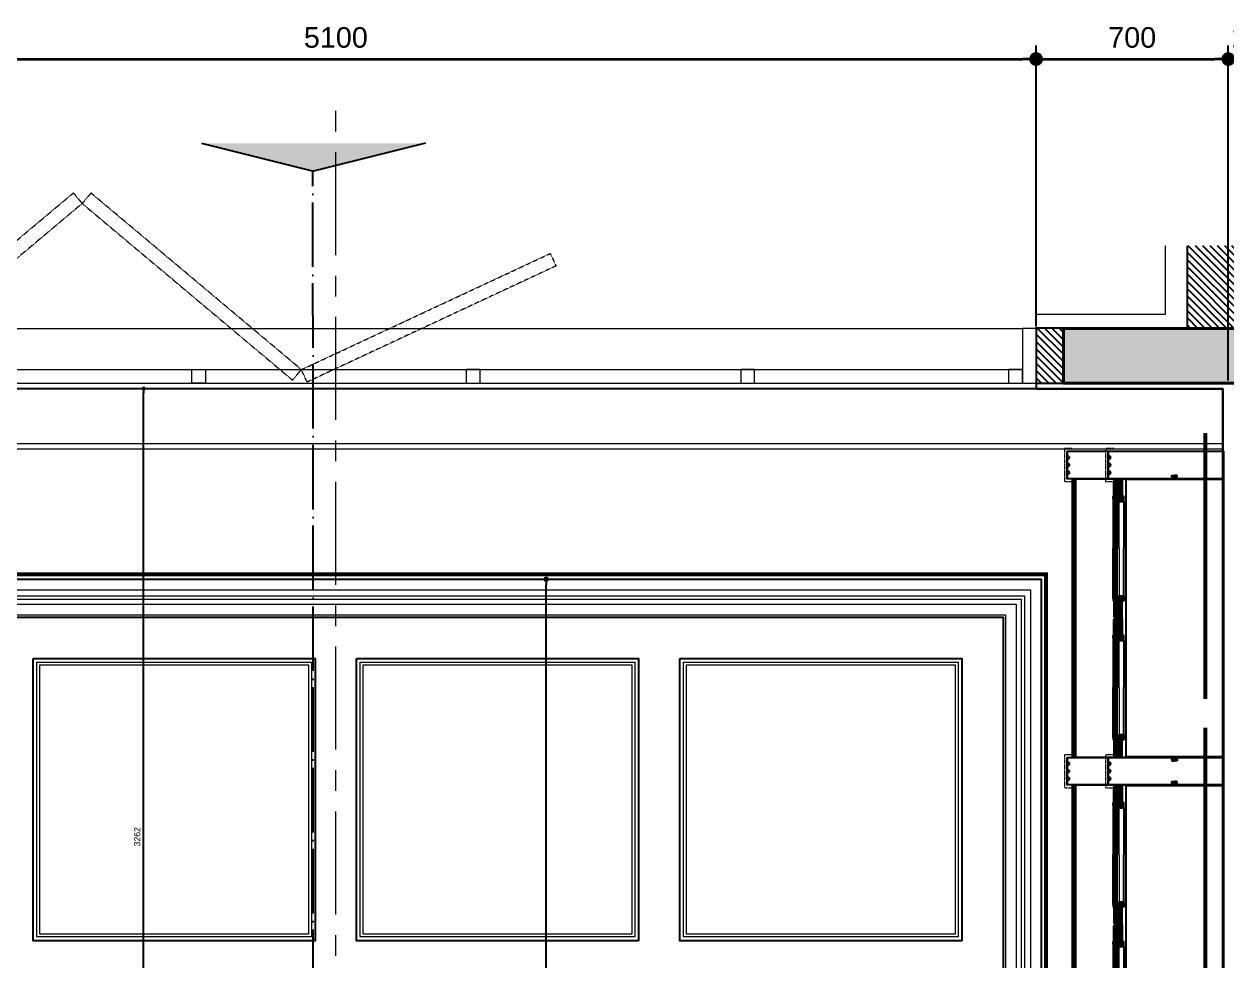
# Model space of a CAD drawing. Header units: inches. Extents: x 274057 to 444617, y 485849 to 635630.
# Drawn here: x 352499 to 356880, y 535087 to 538497 of the extents above; entities that cross this region are included whole.
import ezdxf

# ---------------------------------------------------------------- set-up
doc = ezdxf.new("R2010")
doc.units = ezdxf.units.IN
doc.header["$MEASUREMENT"] = 0
for name, pattern in [('ACAD_ISO04W100', [30, 24, -3, 0, -3]), ('CENTERX2', [4, 2.5, -0.5, 0.5, -0.5]), ('DASHED2', [0.375, 0.25, -0.125]), ('HIDDEN', [0.375, 0.25, -0.125]), ('xref 1st floor_$0$HIDDEN', [0.375, 0.25, -0.125])]:
    doc.linetypes.add(name, pattern=pattern)
for name, color, linetype in [('CQ centerline', 8, 'Continuous'), ('CQ Grg Gypsum', 41, 'Continuous'), ('CQ PANEL DIMENSION', 1, 'Continuous'), ('CQ Plaster', 1, 'Continuous'), ('CQ Wall plan', 3, 'Continuous'), ('ID-wall paper', 8, 'Continuous'), ('Layer1', 1, 'Continuous'), ('Layer7', 8, 'Continuous'), ('LIGHT', 4, 'Continuous'), ('WALLS LINE', 5, 'DASHED2'), ('WOOD 02', 32, 'Continuous'), ('Wood SECT', 1, 'Continuous'), ('xref 1st floor$0$CQ Wall hatch_CHB', 8, 'Continuous')]:
    doc.layers.add(name, color=color, linetype=linetype)
for name, color, linetype, lineweight in [('CQ gypsum 2', 42, 'Continuous', 0), ('CQ lighting plan', 7, 'Continuous', 0), ('CQ plan and elev dimension', 252, 'Continuous', 35), ('CQ section line', 41, 'Continuous', 0), ('Glass', 4, 'Continuous', 0), ('WOOD-HID', 8, 'HIDDEN', 18), ('xref 1st floor_$0$A-FLOR-HIDN', 252, 'xref 1st floor_$0$HIDDEN', 0), ('xref 1st floor_$0$A-GLAZ', 134, 'Continuous', 18), ('xref 1st floor_$0$A-WALL-TILE', 8, 'Continuous', 9), ('xref 1st floor_$0$XREF-V2-FF_COLS$0$A-COLS', 5, 'Continuous', 40), ('xref 1st floor_$0$XREF-V2-FF_COLS$0$A-COLS-PATT', 252, 'Continuous', 20)]:
    doc.layers.add(name, color=color, linetype=linetype, lineweight=lineweight)
doc.styles.get("Standard").update_dxf_attribs({"font": 'arial.ttf'})
doc.dimstyles.new('chester 15', dxfattribs={"dimscale": 0.15, "dimtxt": 150, "dimasz": 100, "dimexe": 100, "dimexo": 0, "dimgap": 80, "dimtad": 1, "dimdec": 0, "dimzin": 0, "dimdsep": 46, "dimtxsty": 'Standard', "dimblk": 'DOT', "dimcen": 100, "dimclrd": 1, "dimclre": 1, "dimclrt": 3, "dimadec": 0, "dimazin": 0, "dimtfac": 1, "dimtdec": 0, "dimtofl": 0, "dimtmove": 0, "dimatfit": 3, "dimfxl": 1, "dimtolj": 1, "dimtzin": 0, "dimlwd": -1, "dimarcsym": 0})
doc.dimstyles.new('CQ 20', dxfattribs={"dimscale": 0.2, "dimtxt": 150, "dimasz": 100, "dimexe": 100, "dimexo": 20, "dimgap": 80, "dimtad": 1, "dimdec": 0, "dimzin": 0, "dimdsep": 46, "dimtxsty": 'Standard', "dimblk": 'DOT', "dimcen": 100, "dimclrd": 1, "dimclre": 1, "dimclrt": 3, "dimadec": 0, "dimazin": 0, "dimtfac": 1, "dimtdec": 0, "dimtofl": 0, "dimtmove": 0, "dimatfit": 3, "dimfxl": 1, "dimtolj": 1, "dimtzin": 0, "dimlwd": -1, "dimarcsym": 0})
doc.dimstyles.new('CQ 50', dxfattribs={"dimscale": 0.5, "dimtxt": 150, "dimasz": 100, "dimexe": 100, "dimexo": 20, "dimgap": 80, "dimtad": 1, "dimdec": 0, "dimzin": 0, "dimdsep": 46, "dimtxsty": 'Standard', "dimblk": 'DOT', "dimcen": 100, "dimclrd": 250, "dimclre": 250, "dimclrt": 3, "dimadec": 0, "dimazin": 0, "dimtfac": 1, "dimtdec": 0, "dimtofl": 0, "dimtmove": 0, "dimatfit": 3, "dimfxl": 3, "dimtolj": 1, "dimtzin": 0, "dimlwd": -1, "dimarcsym": 0})
pattern_1 = [(45, (20118.3853, -75328.2434), (-3.535533906, 3.535533906), [])]
pattern_2 = [(45, (20104.3854, -75328.2434), (-3.535533906, 3.535533906), [])]

# ---------------------------------------------------------------- blocks, each defined once
blk = doc.blocks.new('ff-15 wall plan')
at = {"layer": 'xref 1st floor$0$CQ Wall hatch_CHB'}
h = blk.add_hatch(dxfattribs=at)
h.set_pattern_fill('ANSI31', color=8, scale=150, angle=90)
h.paths.add_polyline_path([(485652.7, 550398.7), (485552.7, 550398.7), (485552.7, 550098.7), (485652.7, 550098.7)])
h.paths.add_polyline_path([(485502.7, 550398.7), (485302.7, 550398.7), (485302.7, 550098.7), (485502.7, 550098.7)])
h = blk.add_hatch(dxfattribs=at)
h.set_pattern_fill('ANSI31', color=8, scale=150, angle=90)
h.paths.add_polyline_path([(484752.7, 550098.7), (484852.7, 550098.7), (484852.7, 549898.7), (484752.7, 549899.1)])
at = {"layer": 'xref 1st floor_$0$XREF-V2-FF_COLS$0$A-COLS-PATT'}
blk.add_hatch(color=256, dxfattribs=at).paths.add_polyline_path([(484852.7, 550098.7), (484852.7, 549898.7), (485652.7, 549898.7), (485652.7, 550098.7)])
at = {"layer": 'CQ centerline', "linetype": 'CENTERX2', "lineweight": 0, "ltscale": 150}
blk.add_line((482202.7, 541965.3, 0), (482202.7, 550951.8, 0), dxfattribs=at)
at = {"layer": 'CQ Plaster', "elevation": 0}
blk.add_lwpolyline([(484752.7, 549899.1), (484752.7, 549879.1), (485432.7, 549879.1), (485432.7, 543356), (484436.7, 543356), (484436.7, 542248.7), (485652.7, 542248.7)], dxfattribs=at)
at = {"layer": 'CQ Wall plan'}
blk.add_line((485302.7, 550398.7), (485302.7, 550098.7), dxfattribs=at)
at = {"layer": 'CQ Wall plan', "elevation": 0}
blk.add_lwpolyline([(484852.7, 550099.1), (484752.7, 550099.1), (484752.7, 549899.1), (484852.7, 549898.7)], close=True, dxfattribs=at)
at = {"layer": 'xref 1st floor_$0$A-FLOR-HIDN', "ltscale": 0.5, "elevation": 0}
for points in [[(481246.7, 550591.5), (481278.9, 550553.2), (480512.8, 549910.4), (480480.7, 549948.7)], [(481311, 550591.5), (481278.9, 550553.2), (482044.9, 549910.4), (482077.1, 549948.7)], [(482983.4, 550371.3), (483004.5, 550326), (482098.2, 549903.4), (482077.1, 549948.7)]]:
    blk.add_lwpolyline(points, close=True, dxfattribs=at)
at = {"layer": 'xref 1st floor_$0$A-GLAZ'}
for p, q in [((479702.7, 550098.7, 0), (484702.7, 550098.7, 0)), ((479702.7, 549948.7, 0), (484702.7, 549948.7, 0)), ((479702.7, 549898.7, 0), (484652.7, 549898.7, 0))]:
    blk.add_line(p, q, dxfattribs=at)
at = {"layer": 'xref 1st floor_$0$A-GLAZ', "elevation": 0}
for points in [[(484702.7, 549898.7), (484752.7, 549898.7), (484752.7, 550098.7), (484702.7, 550098.7)], [(484652.7, 549898.7), (484702.7, 549898.7), (484702.7, 549948.7), (484652.7, 549948.7)]]:
    blk.add_lwpolyline(points, close=True, dxfattribs=at)
at = {"layer": 'xref 1st floor_$0$A-GLAZ'}
for points in [[(481727.7, 549898.7), (481677.7, 549898.7), (481677.7, 549948.7), (481727.7, 549948.7)], [(482677.7, 549898.7), (482727.7, 549898.7), (482727.7, 549948.7), (482677.7, 549948.7)], [(483677.7, 549898.7), (483727.7, 549898.7), (483727.7, 549948.7), (483677.7, 549948.7)]]:
    blk.add_lwpolyline(points, close=True, dxfattribs=at)
at = {"layer": 'xref 1st floor_$0$A-WALL-TILE'}
for p, q in [((485222.7, 550398.7), (485222.7, 550148.7)), ((485222.7, 550148.7), (484752.7, 550148.7, 0)), ((484752.7, 550098.7, 0), (484752.7, 550148.7, 0))]:
    blk.add_line(p, q, dxfattribs=at)
at = {"layer": 'xref 1st floor_$0$XREF-V2-FF_COLS$0$A-COLS', "elevation": 0}
blk.add_lwpolyline([(484852.7, 550098.7), (484852.7, 549898.7), (485652.7, 549898.7), (485652.7, 550098.7)], close=True, dxfattribs=at)
blk.add_lwpolyline([(484852.7, 550098.7), (484852.7, 549898.7), (485652.7, 549898.7), (485652.7, 550098.7)], close=True, dxfattribs=at)
blk = doc.blocks.new('gf-14 section line plan')
at = {"layer": 'Layer1'}
for points in [[(511091.9, -30085.1), (511508.2, -30188.4), (511508.2, -30085.1)], [(511924.5, -30085.1), (511508.2, -30188.4), (511508.2, -30085.1)]]:
    blk.add_hatch(color=256, dxfattribs=at).paths.add_polyline_path(points)
for p in [(511091.9, -30085.1, 0), (511924.5, -30085.1, 0)]:
    blk.add_line(p, (511508.2, -30188.4, 0), dxfattribs=at)
at = {"layer": 'Layer1', "linetype": 'ACAD_ISO04W100', "ltscale": 10}
blk.add_line((511509.1, -39547.7, 0), (511506.7, -30188, 0), dxfattribs=at)
blk = doc.blocks.new('_Dot')
at = {"color": 0, "linetype": 'ByBlock', "lineweight": -2}
blk.add_line((-0.5, 0), (-1, 0), dxfattribs=at)
at = {"color": 0, "linetype": 'ByBlock', "const_width": 0.5}
blk.add_lwpolyline([(-0.25, 0, 1), (0.25, 0, 1)], format="xyb", close=True, dxfattribs=at)
blk = doc.blocks.new('*D120')
at = {"layer": 'CQ plan and elev dimension', "color": 250, "lineweight": -2, "transparency": 16777216}
for p, q in [((351084.7, 537449.2), (351084.7, 538419.5)), ((356184.7, 537399.2), (356184.7, 538419.5))]:
    blk.add_line(p, q, dxfattribs=at)
at = {"layer": 'CQ plan and elev dimension', "color": 250, "transparency": 16777216}
blk.add_line((351134.7, 538369.5), (356134.7, 538369.5), dxfattribs=at)
at = {"layer": 'Defpoints', "color": 0, "transparency": 16777216}
for p in [(356184.7, 538369.5), (351084.7, 537439.2), (356184.7, 537389.2)]:
    blk.add_point(p, dxfattribs=at)
at = {"layer": 'CQ plan and elev dimension', "color": 250, "transparency": 16777216, "xscale": 50, "yscale": 50, "zscale": 50, "rotation": 180}
blk.add_blockref('_Dot', (351084.7, 538369.5), dxfattribs=at)
at = {"layer": 'CQ plan and elev dimension', "color": 250, "transparency": 16777216, "xscale": 50, "yscale": 50, "zscale": 50}
blk.add_blockref('_Dot', (356184.7, 538369.5), dxfattribs=at)
at = {"layer": 'CQ plan and elev dimension', "color": 3, "transparency": 16777216, "insert": (353634.7, 538447.8), "char_height": 75, "attachment_point": 5}
blk.add_mtext('\\A1;5100', dxfattribs=at)
blk = doc.blocks.new('*D121')
at = {"layer": 'CQ plan and elev dimension', "color": 250, "lineweight": -2, "transparency": 16777216}
for p, q in [((356184.7, 537399.2), (356184.7, 538419.5)), ((356884.7, 537199.2), (356884.7, 538419.5))]:
    blk.add_line(p, q, dxfattribs=at)
at = {"layer": 'CQ plan and elev dimension', "color": 250, "transparency": 16777216}
blk.add_line((356234.7, 538369.5), (356834.7, 538369.5), dxfattribs=at)
at = {"layer": 'Defpoints', "color": 0, "transparency": 16777216}
for p in [(356884.7, 538369.5), (356184.7, 537389.2), (356884.7, 537189.2)]:
    blk.add_point(p, dxfattribs=at)
at = {"layer": 'CQ plan and elev dimension', "color": 250, "transparency": 16777216, "xscale": 50, "yscale": 50, "zscale": 50, "rotation": 180}
blk.add_blockref('_Dot', (356184.7, 538369.5), dxfattribs=at)
at = {"layer": 'CQ plan and elev dimension', "color": 250, "transparency": 16777216, "xscale": 50, "yscale": 50, "zscale": 50}
blk.add_blockref('_Dot', (356884.7, 538369.5), dxfattribs=at)
at = {"layer": 'CQ plan and elev dimension', "color": 3, "transparency": 16777216, "insert": (356534.7, 538447.8), "char_height": 75, "attachment_point": 5}
blk.add_mtext('\\A1;700', dxfattribs=at)
blk = doc.blocks.new('*D122')
at = {"layer": 'CQ plan and elev dimension', "color": 250, "lineweight": -2, "transparency": 16777216}
for p, q in [((356884.7, 537199.2), (356884.7, 538419.5)), ((357084.7, 537199.2), (357084.7, 538419.5))]:
    blk.add_line(p, q, dxfattribs=at)
at = {"layer": 'CQ plan and elev dimension', "color": 250, "transparency": 16777216}
blk.add_line((356934.7, 538369.5), (357034.7, 538369.5), dxfattribs=at)
at = {"layer": 'Defpoints', "color": 0, "transparency": 16777216}
for p in [(357084.7, 538369.5), (356884.7, 537189.2), (357084.7, 537189.2)]:
    blk.add_point(p, dxfattribs=at)
at = {"layer": 'CQ plan and elev dimension', "color": 250, "transparency": 16777216, "xscale": 50, "yscale": 50, "zscale": 50, "rotation": 180}
blk.add_blockref('_Dot', (356884.7, 538369.5), dxfattribs=at)
at = {"layer": 'CQ plan and elev dimension', "color": 250, "transparency": 16777216, "xscale": 50, "yscale": 50, "zscale": 50}
blk.add_blockref('_Dot', (357084.7, 538369.5), dxfattribs=at)
at = {"layer": 'CQ plan and elev dimension', "color": 3, "transparency": 16777216, "insert": (356984.7, 538447.8), "char_height": 75, "attachment_point": 5}
blk.add_mtext('\\A1;200', dxfattribs=at)
blk = doc.blocks.new('*D153')
at = {"layer": 'CQ PANEL DIMENSION', "color": 1, "lineweight": -2, "transparency": 16777216}
for p, q in [((354192.9, 536476.1), (354420.8, 536476.1)), ((354192.9, 530646.5), (354420.8, 530646.5))]:
    blk.add_line(p, q, dxfattribs=at)
at = {"layer": 'CQ PANEL DIMENSION', "color": 1, "transparency": 16777216}
blk.add_line((354400.8, 530666.5), (354400.8, 536456.1), dxfattribs=at)
at = {"layer": 'Defpoints', "color": 0, "transparency": 16777216}
for p in [(354188.9, 536476.1, 0), (354400.8, 536476.1), (354188.9, 530646.5)]:
    blk.add_point(p, dxfattribs=at)
at = {"layer": 'CQ PANEL DIMENSION', "color": 1, "transparency": 16777216, "xscale": 20, "yscale": 20, "zscale": 20}
for p, rotation in [((354400.8, 536476.1), 90), ((354400.8, 530646.5), 270)]:
    blk.add_blockref('_Dot', p, dxfattribs=dict(at, rotation=rotation))
at = {"layer": 'CQ PANEL DIMENSION', "color": 3, "transparency": 16777216, "insert": (354369.5, 533561.3), "char_height": 30, "attachment_point": 5, "rotation": 90}
blk.add_mtext('\\A1;5830', dxfattribs=at)
blk = doc.blocks.new('cabinet 80 framed glass door')
at = {"layer": 'Layer7'}
h = blk.add_hatch(dxfattribs=at)
h.set_pattern_fill('ANSI31', color=256, scale=40)
h.set_pattern_definition(pattern_2)
h.paths.add_polyline_path([(352346.8, 505903.2), (352339.8, 505903.2, 0.414214), (352336.8, 505900.2), (352336.8, 505897.2), (352346.8, 505897.2), (352346.8, 505886.7), (352356.8, 505886.7), (352356.8, 505897.2), (352356.8, 505900.2, 0.414214), (352353.8, 505903.2)])
h = blk.add_hatch(dxfattribs=at)
h.set_pattern_fill('ANSI31', color=256, scale=40)
h.set_pattern_definition(pattern_2)
h.paths.add_polyline_path([(352702.5, 505903.2, 0.414214), (352699.5, 505900.2), (352699.5, 505897.2), (352699.5, 505886.7), (352709.5, 505886.7), (352709.5, 505897.2), (352719.5, 505897.2), (352719.5, 505900.2, 0.414214), (352716.5, 505903.2), (352709.5, 505903.2)])
h = blk.add_hatch(dxfattribs=at)
h.set_pattern_fill('ANSI31', color=256, scale=40)
h.set_pattern_definition(pattern_1)
h.paths.add_polyline_path([(352338.8, 505867.2), (352338.8, 505864.2), (352346.8, 505864.2), (352346.8, 505868.2, 0.414214), (352350.8, 505872.2), (352353.8, 505872.2, -0.414214), (352356.8, 505875.2), (352356.8, 505880.7), (352346.8, 505880.7), (352346.8, 505886.7), (352346.8, 505897.2), (352336.8, 505897.2), (352276.8, 505897.2), (352276.8, 505871.2, -0.397359), (352280.8, 505867.2)])
h = blk.add_hatch(dxfattribs=at)
h.set_pattern_fill('ANSI31', color=256, scale=40)
h.set_pattern_definition(pattern_1)
h.paths.add_polyline_path([(352775.5, 505867.2, -0.397359), (352779.5, 505871.2), (352779.5, 505897.2), (352709.5, 505897.2), (352709.5, 505886.7), (352709.5, 505880.7), (352699.5, 505880.7), (352699.5, 505875.2, -0.414214), (352702.5, 505872.2), (352705.5, 505872.2, 0.414214), (352709.5, 505868.2), (352709.5, 505864.2), (352717.5, 505864.2), (352717.5, 505867.2)])
at = {"color": 8, "elevation": 0.1}
for points in [[(352356.8, 505903), (352528.1, 505903)], [(352699.5, 505903), (352528.1, 505903)], [(352346.8, 505868.2), (352528.1, 505868.2)], [(352346.8, 505864.2), (352528.1, 505864.2)], [(352353.8, 505872.2), (352528.1, 505872.2)], [(352356.8, 505875.2), (352528.1, 505875.2)], [(352699.5, 505875.2), (352528.1, 505875.2)], [(352702.5, 505872.2), (352528.1, 505872.2)], [(352709.5, 505868.2), (352528.1, 505868.2)], [(352709.5, 505864.2), (352528.1, 505864.2)]]:
    blk.add_lwpolyline(points, dxfattribs=at)
at = {"layer": 'Glass', "color": 4, "elevation": 0.1}
for points in [[(352528.1, 505886.7), (352349.4, 505886.7), (352349.4, 505880.7), (352528.1, 505880.7)], [(352528.1, 505886.7), (352706.8, 505886.7), (352706.8, 505880.7), (352528.1, 505880.7)]]:
    blk.add_lwpolyline(points, dxfattribs=at)
at = {"layer": 'Wood SECT', "elevation": 0.1}
for points in [[(352346.8, 505886.7), (352356.8, 505886.7), (352356.8, 505897.2), (352356.8, 505900.2, 0.414214), (352353.8, 505903.2), (352346.8, 505903.2), (352339.8, 505903.2, 0.414214), (352336.8, 505900.2), (352336.8, 505897.2), (352346.8, 505897.2), (352346.8, 505886.7), (352356.8, 505886.7)], [(352709.5, 505886.7), (352699.5, 505886.7), (352699.5, 505897.2), (352699.5, 505900.2, -0.414214), (352702.5, 505903.2), (352709.5, 505903.2), (352716.5, 505903.2, -0.414214), (352719.5, 505900.2), (352719.5, 505897.2), (352709.5, 505897.2), (352709.5, 505886.7), (352699.5, 505886.7)]]:
    blk.add_lwpolyline(points, format="xyb", dxfattribs=at)
for points in [[(352356.8, 505880.7), (352356.8, 505875.2, 0.414214), (352353.8, 505872.2), (352350.8, 505872.2, -0.414214), (352346.8, 505868.2), (352346.8, 505864.2), (352338.8, 505864.2), (352338.8, 505867.2), (352280.8, 505867.2, 0.397359), (352276.8, 505871.2), (352276.8, 505897.2), (352346.8, 505897.2), (352346.8, 505886.7), (352346.8, 505886.7), (352346.8, 505880.7)], [(352699.5, 505880.7), (352699.5, 505875.2, -0.414214), (352702.5, 505872.2), (352705.5, 505872.2, 0.414214), (352709.5, 505868.2), (352709.5, 505864.2), (352717.5, 505864.2), (352717.5, 505867.2), (352775.5, 505867.2, -0.397359), (352779.5, 505871.2), (352779.5, 505897.2), (352709.5, 505897.2), (352709.5, 505886.7), (352709.5, 505886.7), (352709.5, 505880.7)]]:
    blk.add_lwpolyline(points, format="xyb", close=True, dxfattribs=at)
blk = doc.blocks.new('Hera-LED-IN Stick FR')
at = {"layer": 'LIGHT'}
for points in [[(279110.6, -180998.9), (279110.6, -180998), (279110.4, -180998), (279110.4, -180997), (279110.6, -180997), (279110.6, -180994.5, -0.409431), (279111.3, -180993.8), (279120.3, -180993.8)], [(279110.5, -181005.7), (279110.5, -180999.9, -0.315372), (279112.3, -180997.3), (279116.6, -180997.3), (279116.6, -180999.6, 0.430061), (279117.2, -181000.2), (279121.7, -181000.2, 1), (279121.7, -180998.7), (279119.1, -180998.7, -0.431722), (279118.6, -180998.2), (279118.6, -180997.3), (279128, -180997.3), (279128.3, -180997.3, -0.315372), (279130.1, -180999.9), (279130.1, -181005.7)], [(279111.8, -180997.5), (279111.8, -180995.8), (279111.4, -180995.8), (279111.4, -180995.4, -0.418441), (279111.8, -180995), (279116, -180994.9), (279116, -180996.1, 1), (279116.7, -180996.1), (279116.7, -180994.9), (279120.3, -180994.9)], [(279129.9, -180998.9), (279129.9, -180998), (279130.1, -180998), (279130.1, -180997), (279129.9, -180997), (279129.9, -180994.5, 0.409431), (279129.2, -180993.8), (279120.3, -180993.8)], [(279128.8, -180997.5), (279128.8, -180995.8), (279129.1, -180995.8), (279129.1, -180995.4, 0.418441), (279128.7, -180995), (279124.6, -180994.9), (279124.6, -180996.1, -1), (279123.8, -180996.1), (279123.8, -180994.9), (279120.3, -180994.9)]]:
    blk.add_lwpolyline(points, format="xyb", dxfattribs=at)
blk.add_lwpolyline([(279111.9, -181006.8), (279128.7, -181006.8), (279132.3, -181006.5), (279132.3, -181005.7), (279108.3, -181005.7), (279108.3, -181006.5), (279111.9, -181006.8)], close=True, dxfattribs=at)
for centre in [(279112.7, -181002.6), (279127.8, -181002.6)]:
    blk.add_circle(centre, 0.999, dxfattribs=at)
blk = doc.blocks.new('FF-15 Cabinet plan A rev')
at = {"layer": 'WOOD 02'}
for p, q in [((388365.6, 536842, 0), (388365.6, 535827.6, 0)), ((388368.6, 536842, 0), (388368.6, 535827.6, 0)), ((388371.6, 536842, 0), (388371.6, 535827.6, 0)), ((388365.6, 535727.6, 0), (388365.6, 534713.3, 0)), ((388368.6, 535727.6, 0), (388368.6, 534713.3, 0)), ((388371.6, 535727.6, 0), (388371.6, 534713.3, 0))]:
    blk.add_line(p, q, dxfattribs=at)
at = {"layer": 'WOOD 02', "elevation": 0}
for points in [[(388341.6, 536942), (388491.6, 536942), (388491.6, 536842), (388341.6, 536842)], [(388491.6, 536942), (388911.6, 536942), (388911.6, 536842), (388491.6, 536842)], [(388911.6, 536842), (388911.6, 535827.6), (388361.6, 535827.6), (388361.6, 536842)], [(388908.6, 536839), (388555.8, 536839), (388555.8, 535830.6), (388908.6, 535830.6)], [(388341.6, 535827.6), (388491.6, 535827.6), (388491.6, 535727.6), (388341.6, 535727.6)], [(388491.6, 535827.6), (388911.6, 535827.6), (388911.6, 535727.6), (388491.6, 535727.6)], [(388911.6, 535727.6), (388911.6, 534713.3), (388361.6, 534713.3), (388361.6, 535727.6)], [(388908.6, 535724.6), (388555.8, 535724.6), (388555.8, 534716.3), (388908.6, 534716.3)]]:
    blk.add_lwpolyline(points, close=True, dxfattribs=at)
at = {"layer": 'Wood SECT', "elevation": 0}
for points in [[(388341.6, 536942), (388341.6, 536927, -1), (388341.6, 536912), (388341.6, 536899.5, -1), (388341.6, 536884.5), (388341.6, 536872, -1), (388341.6, 536857), (388341.6, 536842)], [(388491.6, 536942), (388491.6, 536927, -1), (388491.6, 536912), (388491.6, 536899.5, -1), (388491.6, 536884.5), (388491.6, 536872, -1), (388491.6, 536857), (388491.6, 536842)], [(388341.6, 535827.6), (388341.6, 535812.6, -1), (388341.6, 535797.6), (388341.6, 535785.1, -1), (388341.6, 535770.1), (388341.6, 535757.6, -1), (388341.6, 535742.6), (388341.6, 535727.6)], [(388491.6, 535827.6), (388491.6, 535812.6, -1), (388491.6, 535797.6), (388491.6, 535785.1, -1), (388491.6, 535770.1), (388491.6, 535757.6, -1), (388491.6, 535742.6), (388491.6, 535727.6)]]:
    blk.add_lwpolyline(points, format="xyb", dxfattribs=at)
at = {"layer": 'WOOD-HID', "elevation": 0}
for points in [[(388361.6, 536952), (388331.6, 536952), (388331.6, 536832), (388361.6, 536832)], [(388511.6, 536952), (388481.6, 536952), (388481.6, 536832), (388511.6, 536832)], [(388361.6, 535837.6), (388331.6, 535837.6), (388331.6, 535717.6), (388361.6, 535717.6)], [(388511.6, 535837.6), (388481.6, 535837.6), (388481.6, 535717.6), (388511.6, 535717.6)]]:
    blk.add_lwpolyline(points, dxfattribs=at)
at = {"layer": 'CQ Grg Gypsum', "rotation": 270}
for p in [(-117355.4, 889115.8, -0.1), (-117355.4, 888610.1, -0.1), (-117355.4, 888001.4, -0.1), (-117355.4, 887495.7, -0.1)]:
    blk.add_blockref('cabinet 80 framed glass door', p, dxfattribs=at)
at = {"layer": 'WALLS LINE', "color": 1, "xscale": -1}
for p in [(667852.5, 717847.7, 0), (667852.5, 716733.4, 0)]:
    blk.add_blockref('Hera-LED-IN Stick FR', p, dxfattribs=at)
at = {"layer": 'WALLS LINE', "color": 1, "rotation": 180}
blk.add_blockref('Hera-LED-IN Stick FR', (667852.5, 354821.9, 0), dxfattribs=at)
blk = doc.blocks.new('*D872')
at = {"layer": 'CQ Grg Gypsum', "color": 1, "lineweight": -2, "transparency": 16777216}
for p, q in [((353634.7, 537169.7), (352919.8, 537169.7)), ((353634.7, 533908.1), (352919.8, 533908.1))]:
    blk.add_line(p, q, dxfattribs=at)
at = {"layer": 'CQ Grg Gypsum', "color": 1, "transparency": 16777216}
blk.add_line((352934.8, 533923.1), (352934.8, 537154.7), dxfattribs=at)
at = {"layer": 'Defpoints', "color": 0, "transparency": 16777216}
for p in [(352934.8, 537169.7), (353634.7, 537169.7), (353634.7, 533908.1, 0)]:
    blk.add_point(p, dxfattribs=at)
at = {"layer": 'CQ Grg Gypsum', "color": 1, "transparency": 16777216, "xscale": 15, "yscale": 15, "zscale": 15}
for p, rotation in [((352934.8, 537169.7), 90), ((352934.8, 533908.1), 270)]:
    blk.add_blockref('_Dot', p, dxfattribs=dict(at, rotation=rotation))
at = {"layer": 'CQ Grg Gypsum', "color": 3, "transparency": 16777216, "insert": (352911.3, 535538.9), "char_height": 22.5, "attachment_point": 5, "rotation": 90}
blk.add_mtext('\\A1;3262', dxfattribs=at)

msp = doc.modelspace()

# ---------------------------------------------------------------- linework, layer by layer
at = {"layer": 'CQ Grg Gypsum'}
for points in [[(356864.7, 537169.7), (350404.7, 537169.7), (350404.7, 530646.5), (356864.7, 530646.5)], [(351066.7, 536476.1), (356202.8, 536476.1), (356202.8, 531340.1), (351066.7, 531340.1)], [(351204.7, 536338.1), (356064.7, 536338.1), (356064.7, 531478.1), (351204.7, 531478.1)]]:
    msp.add_lwpolyline(points, close=True, dxfattribs=at)
at = {"layer": 'CQ Grg Gypsum', "elevation": 0}
for points in [[(352532.2, 536188.1), (353559.6, 536188.1), (353559.6, 535160.6), (352532.2, 535160.6)], [(353709.7, 536188.1), (354737.1, 536188.1), (354737.1, 535160.6), (353709.7, 535160.6)], [(354887.2, 536188.1), (355914.6, 536188.1), (355914.6, 535160.6), (354887.2, 535160.6)]]:
    msp.add_lwpolyline(points, close=True, dxfattribs=at)
at = {"layer": 'CQ gypsum 2'}
for points in [[(356864.7, 536949.7), (350404.7, 536949.7), (350404.7, 536969.7), (356864.7, 536969.7)], [(351105.2, 536437.6), (356164.2, 536437.6), (356164.2, 531378.6), (351105.2, 531378.6)], [(351127.1, 536415.7), (356142.3, 536415.7), (356142.3, 531400.5), (351127.1, 531400.5)], [(351139.1, 536403.7), (356130.3, 536403.7), (356130.3, 531412.5), (351139.1, 531412.5)], [(351157.4, 536385.5), (356112.1, 536385.5), (356112.1, 531430.7), (351157.4, 531430.7)], [(351196.1, 536346.7), (356073.4, 536346.7), (356073.4, 531469.5), (351196.1, 531469.5)]]:
    msp.add_lwpolyline(points, close=True, dxfattribs=at)
at = {"layer": 'CQ gypsum 2', "elevation": 0}
for points in [[(352546.2, 536174.1), (353545.6, 536174.1), (353545.6, 535174.6), (352546.2, 535174.6)], [(353723.7, 536174.1), (354723.1, 536174.1), (354723.1, 535174.6), (353723.7, 535174.6)], [(354901.2, 536174.1), (355900.6, 536174.1), (355900.6, 535174.6), (354901.2, 535174.6)], [(352556.2, 536164.1), (353535.6, 536164.1), (353535.6, 535184.6), (352556.2, 535184.6)], [(353733.7, 536164.1), (354713.1, 536164.1), (354713.1, 535184.6), (353733.7, 535184.6)], [(354911.2, 536164.1), (355890.6, 536164.1), (355890.6, 535184.6), (354911.2, 535184.6)]]:
    msp.add_lwpolyline(points, close=True, dxfattribs=at)
at = {"layer": 'CQ lighting plan', "linetype": 'HIDDEN', "ltscale": 500, "const_width": 15}
msp.add_lwpolyline([(356800.7, 537008.5), (356800.7, 536039.9)], dxfattribs=at)
msp.add_lwpolyline([(351048.7, 536494.1), (356220.8, 536494.1), (356220.8, 531322.1), (351048.7, 531322.1)], close=True, dxfattribs=at)
at = {"layer": 'CQ lighting plan', "linetype": 'HIDDEN', "ltscale": 500, "const_width": 15, "elevation": 0}
msp.add_lwpolyline([(356800.7, 535936.4), (356800.7, 534969.1)], dxfattribs=at)

# ---------------------------------------------------------------- block references
at = {"layer": 'CQ Grg Gypsum'}
msp.add_blockref('FF-15 Cabinet plan A rev', (-32043.9, -0.1, 0), dxfattribs=at)
at = {"layer": 'CQ section line', "xscale": 0.9800000000000004, "yscale": 0.9800000000000004, "zscale": 0.9800000000000004}
msp.add_blockref('gf-14 section line plan', (-147725.2, 567546.6, 0), dxfattribs=at)
at = {"layer": 'ID-wall paper'}
msp.add_blockref('ff-15 wall plan', (-128568, -12709.4, 0), dxfattribs=at)

# ---------------------------------------------------------------- dimensions: what is measured, and where the dimension line sits
at = {"layer": 'CQ Grg Gypsum'}
dim = msp.add_linear_dim(base=(352934.8, 537169.7), p1=(353634.7, 533908.1, 0), p2=(353634.7, 537169.7), angle=90, dimstyle='chester 15', dxfattribs=at)
dim.commit()
dim.dimension.update_dxf_attribs({"geometry": '*D872', "text_midpoint": (352911.3, 535538.9)})
at = {"layer": 'CQ PANEL DIMENSION'}
dim = msp.add_linear_dim(base=(354400.8, 536476.1), p1=(354188.9, 530646.5), p2=(354188.9, 536476.1, 0), angle=90, dimstyle='CQ 20', override={"dimtmove": 1}, dxfattribs=at)
dim.commit()
dim.dimension.update_dxf_attribs({"geometry": '*D153', "text_midpoint": (354369.5, 533561.3)})
at = {"layer": 'CQ plan and elev dimension'}
for base, p1, p2, picture, middle in [((356184.7, 538369.5, 0), (351084.7, 537439.2, 0), (356184.7, 537389.2, 0), '*D120', (353634.7, 538447.8, 0)), ((356884.7, 538369.5), (356184.7, 537389.2), (356884.7, 537189.2), '*D121', (356534.7, 538447.8))]:
    dim = msp.add_linear_dim(base=base, p1=p1, p2=p2, dimstyle='CQ 50', override={"dimtmove": 1}, dxfattribs=at)
    dim.commit()
    dim.dimension.update_dxf_attribs({"geometry": picture, "text_midpoint": middle})
dim = msp.add_linear_dim(base=(357084.7, 538369.5, 0), p1=(356884.7, 537189.2, 0), p2=(357084.7, 537189.2, 0), dimstyle='CQ 50', override={"dimtmove": 1}, dxfattribs=at)
dim.commit()
dim.dimension.update_dxf_attribs({"geometry": '*D122', "text_midpoint": (356984.7, 538369.5, 0), "dimtype": 160})

doc.saveas('drawing.dxf')
